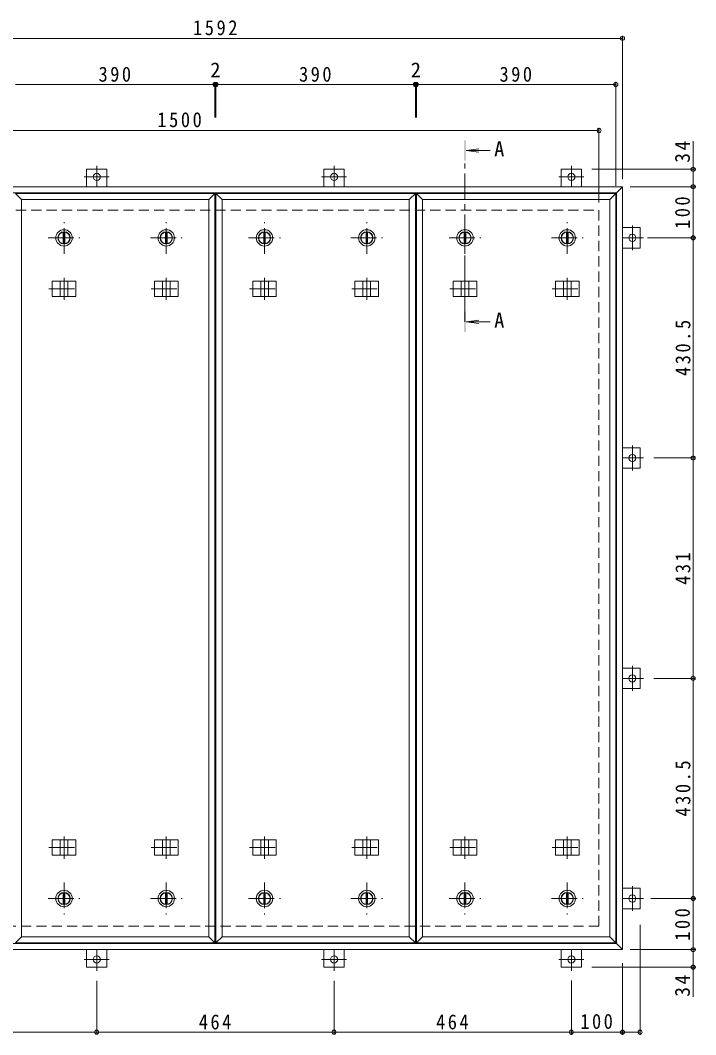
# Model space of a CAD drawing. Units: millimetres at full size, sheet at 1:10. Extents: x -2570 to 2371, y -1962 to 1582.
# Drawn here: x -1463 to -142, y -402 to 1582 of the extents above; entities that cross this region are included whole.
import ezdxf
from ezdxf.enums import TextEntityAlignment as Align

# ---------------------------------------------------------------- set-up
doc = ezdxf.new("R2010")
doc.units = ezdxf.units.MM
doc.header["$LTSCALE"] = 10
doc.header["$PDMODE"] = 32
doc.header["$PDSIZE"] = 8
doc.linetypes.add('CHAIN1', pattern=[8, 5, -1, 1, -1])
doc.linetypes.add('DASHED2', pattern=[3, 2, -1])
for name, color, linetype, lineweight in [('0-1_躯体', 2, 'DASHED2', 9), ('0-2_仕上', 4, 'Continuous', 9), ('0-3_建具', 4, 'Continuous', 9), ('0-5_寸法', 4, 'Continuous', 9), ('0-C', 2, 'Continuous', 9), ('0-E', 3, 'Continuous', 9), ('0-F', 7, 'Continuous', 9)]:
    doc.layers.add(name, color=color, linetype=linetype, lineweight=lineweight)
doc.styles.add('ＭＳ ゴシック', font='')
doc.styles.get('ＭＳ ゴシック').set_extended_font_data('MS Gothic')

msp = doc.modelspace()

# ---------------------------------------------------------------- linework, layer by layer
at = {"layer": '0-1_躯体'}
for p, q in [((-1831.46, 1210.53), (-331.46, 1210.53)), ((-331.46, 1210.53), (-331.46, -189.47)), ((-331.46, -189.47), (-1831.46, -189.47))]:
    msp.add_line(p, q, dxfattribs=at)
at = {"layer": '0-2_仕上'}
for p, q in [((-1460.46, -210.47), (-1460.46, 1231.53)), ((-1094.46, -210.47), (-1094.46, 1231.53)), ((-1082.46, -222.47), (-1082.46, 1243.53)), ((-1080.46, -222.47), (-1080.46, 1243.53)), ((-1068.46, -210.47), (-1068.46, 1231.53)), ((-702.46, -210.47), (-702.46, 1231.53)), ((-690.46, -222.47), (-690.46, 1243.53)), ((-688.46, -222.47), (-688.46, 1243.53)), ((-676.46, -210.47), (-676.46, 1231.53)), ((-310.46, -210.47), (-310.46, 1231.53)), ((-298.46, -222.47), (-298.46, 1243.53))]:
    msp.add_line(p, q, dxfattribs=at)
for points in [[(-1460.46, 1231.53), (-1472.46, 1243.53), (-1082.46, 1243.53)], [(-1460.46, 1231.53), (-1094.46, 1231.53), (-1082.46, 1243.53)], [(-1068.46, 1231.53), (-1080.46, 1243.53), (-690.46, 1243.53)], [(-1068.46, 1231.53), (-702.46, 1231.53), (-690.46, 1243.53)], [(-676.46, 1231.53), (-688.46, 1243.53), (-298.46, 1243.53)], [(-676.46, 1231.53), (-310.46, 1231.53), (-298.46, 1243.53)], [(-1460.46, -210.47), (-1472.46, -222.47), (-1082.46, -222.47)], [(-1460.46, -210.47), (-1094.46, -210.47), (-1082.46, -222.47)], [(-1068.46, -210.47), (-1080.46, -222.47), (-690.46, -222.47)], [(-1068.46, -210.47), (-702.46, -210.47), (-690.46, -222.47)], [(-676.46, -210.47), (-688.46, -222.47), (-298.46, -222.47)], [(-676.46, -210.47), (-310.46, -210.47), (-298.46, -222.47)]]:
    msp.add_lwpolyline(points, dxfattribs=at)
at = {"layer": '0-3_建具', "color": 2}
for p, q in [((-1877.46, 1256.53), (-285.46, 1256.53)), ((-297.46, 1244.53), (-285.46, 1256.53)), ((-285.46, 1256.53), (-285.46, -235.47)), ((-1865.46, 1244.53), (-297.46, 1244.53)), ((-297.46, -223.47), (-297.46, 1244.53)), ((-285.46, -235.47), (-1877.46, -235.47)), ((-297.46, -223.47), (-1865.46, -223.47)), ((-297.46, -223.47), (-285.46, -235.47))]:
    msp.add_line(p, q, dxfattribs=at)
at = {"layer": '0-3_建具'}
for p, q in [((-1400.54, 1071.53), (-1400.54, 1041.53)), ((-1400.54, 1071.53), (-1354.37, 1071.53)), ((-1384.96, 1071.53), (-1384.96, 1041.53)), ((-1369.96, 1071.53), (-1369.96, 1041.53)), ((-1354.37, 1071.53), (-1354.37, 1041.53)), ((-1200.54, 1071.53), (-1200.54, 1041.53)), ((-1200.54, 1071.53), (-1154.37, 1071.53)), ((-1184.96, 1071.53), (-1184.96, 1041.53)), ((-1169.96, 1071.53), (-1169.96, 1041.53)), ((-1154.37, 1071.53), (-1154.37, 1041.53)), ((-1008.54, 1071.53), (-1008.54, 1041.53)), ((-1008.54, 1071.53), (-962.37, 1071.53)), ((-992.96, 1071.53), (-992.96, 1041.53)), ((-977.96, 1071.53), (-977.96, 1041.53)), ((-962.37, 1071.53), (-962.37, 1041.53)), ((-808.54, 1071.53), (-808.54, 1041.53)), ((-808.54, 1071.53), (-762.37, 1071.53)), ((-792.96, 1071.53), (-792.96, 1041.53)), ((-777.96, 1071.53), (-777.96, 1041.53)), ((-762.37, 1071.53), (-762.37, 1041.53)), ((-616.54, 1071.53), (-616.54, 1041.53)), ((-616.54, 1071.53), (-570.37, 1071.53)), ((-600.96, 1071.53), (-600.96, 1041.53)), ((-585.96, 1071.53), (-585.96, 1041.53)), ((-570.37, 1071.53), (-570.37, 1041.53)), ((-416.54, 1071.53), (-416.54, 1041.53)), ((-416.54, 1071.53), (-370.37, 1071.53)), ((-400.96, 1071.53), (-400.96, 1041.53)), ((-385.96, 1071.53), (-385.96, 1041.53)), ((-370.37, 1071.53), (-370.37, 1041.53)), ((-1400.54, 1041.53), (-1354.37, 1041.53)), ((-1200.54, 1041.53), (-1154.37, 1041.53)), ((-1008.54, 1041.53), (-962.37, 1041.53)), ((-808.54, 1041.53), (-762.37, 1041.53)), ((-616.54, 1041.53), (-570.37, 1041.53)), ((-416.54, 1041.53), (-370.37, 1041.53)), ((-1400.54, -50.47), (-1400.54, -20.47)), ((-1400.54, -20.47), (-1354.37, -20.47)), ((-1384.96, -50.47), (-1384.96, -20.47)), ((-1369.96, -50.47), (-1369.96, -20.47)), ((-1354.37, -50.47), (-1354.37, -20.47)), ((-1200.54, -50.47), (-1200.54, -20.47)), ((-1200.54, -20.47), (-1154.37, -20.47)), ((-1184.96, -50.47), (-1184.96, -20.47)), ((-1169.96, -50.47), (-1169.96, -20.47)), ((-1154.37, -50.47), (-1154.37, -20.47)), ((-1008.54, -50.47), (-1008.54, -20.47)), ((-1008.54, -20.47), (-962.37, -20.47)), ((-992.96, -50.47), (-992.96, -20.47)), ((-977.96, -50.47), (-977.96, -20.47)), ((-962.37, -50.47), (-962.37, -20.47)), ((-808.54, -50.47), (-808.54, -20.47)), ((-808.54, -20.47), (-762.37, -20.47)), ((-792.96, -50.47), (-792.96, -20.47)), ((-777.96, -50.47), (-777.96, -20.47)), ((-762.37, -50.47), (-762.37, -20.47)), ((-616.54, -50.47), (-616.54, -20.47)), ((-616.54, -20.47), (-570.37, -20.47)), ((-600.96, -50.47), (-600.96, -20.47)), ((-585.96, -50.47), (-585.96, -20.47)), ((-570.37, -50.47), (-570.37, -20.47)), ((-416.54, -50.47), (-416.54, -20.47)), ((-416.54, -20.47), (-370.37, -20.47)), ((-400.96, -50.47), (-400.96, -20.47)), ((-385.96, -50.47), (-385.96, -20.47)), ((-370.37, -50.47), (-370.37, -20.47)), ((-1400.54, -50.47), (-1354.37, -50.47)), ((-1200.54, -50.47), (-1154.37, -50.47)), ((-1008.54, -50.47), (-962.37, -50.47)), ((-808.54, -50.47), (-762.37, -50.47)), ((-616.54, -50.47), (-570.37, -50.47)), ((-416.54, -50.47), (-370.37, -50.47))]:
    msp.add_line(p, q, dxfattribs=at)
at = {"layer": '0-3_建具', "linetype": 'CHAIN1'}
for p, q in [((-1377.46, 1078.65), (-1377.46, 1035.41)), ((-1177.46, 1078.65), (-1177.46, 1035.41)), ((-985.46, 1078.65), (-985.46, 1035.41)), ((-785.46, 1078.65), (-785.46, 1035.41)), ((-593.46, 1078.65), (-593.46, 1035.41)), ((-393.46, 1078.65), (-393.46, 1035.41)), ((-1406.87, 1056.53), (-1348.05, 1056.53)), ((-1206.87, 1056.53), (-1148.05, 1056.53)), ((-1014.87, 1056.53), (-956.05, 1056.53)), ((-814.87, 1056.53), (-756.05, 1056.53)), ((-622.87, 1056.53), (-564.05, 1056.53)), ((-422.87, 1056.53), (-364.05, 1056.53)), ((-1377.46, -57.59), (-1377.46, -14.35)), ((-1177.46, -57.59), (-1177.46, -14.35)), ((-985.46, -57.59), (-985.46, -14.35)), ((-785.46, -57.59), (-785.46, -14.35)), ((-593.46, -57.59), (-593.46, -14.35)), ((-393.46, -57.59), (-393.46, -14.35)), ((-1406.87, -35.47), (-1348.05, -35.47)), ((-1206.87, -35.47), (-1148.05, -35.47)), ((-1014.87, -35.47), (-956.05, -35.47)), ((-814.87, -35.47), (-756.05, -35.47)), ((-622.87, -35.47), (-564.05, -35.47)), ((-422.87, -35.47), (-364.05, -35.47))]:
    msp.add_line(p, q, dxfattribs=at)
at = {"layer": '0-5_寸法'}
for p, q in [((-591.46, 1327.35), (-566.67, 1330.61)), ((-591.46, 1327.35), (-566.67, 1324.09)), ((-591.46, 1327.35), (-543.99, 1327.35)), ((-591.46, 992.22), (-566.67, 995.49)), ((-591.46, 992.22), (-566.67, 988.96)), ((-591.46, 992.22), (-543.99, 992.22))]:
    msp.add_line(p, q, dxfattribs=at)
at = {"layer": '0-5_寸法', "linetype": 'CHAIN1'}
msp.add_line((-593.46, 992.22), (-593.46, 1307.35), dxfattribs=at)
at = {"layer": '0-5_寸法'}
for points in [[(-591.46, 1347.35), (-595.46, 1347.35), (-591.46, 1307.35), (-595.46, 1307.35)], [(-591.46, 972.22), (-595.46, 972.22), (-591.46, 1012.22), (-595.46, 1012.22)]]:
    msp.add_solid(points, dxfattribs=at)
at = {"layer": '0-C', "linetype": 'CHAIN1'}
for p, q in [((-1377.46, 1125.53), (-1377.46, 1187.53)), ((-1177.46, 1125.53), (-1177.46, 1187.53)), ((-985.46, 1125.53), (-985.46, 1187.53)), ((-785.46, 1125.53), (-785.46, 1187.53)), ((-593.46, 1125.53), (-593.46, 1187.53)), ((-393.46, 1125.53), (-393.46, 1187.53)), ((-1408.46, 1156.53), (-1346.46, 1156.53)), ((-1208.46, 1156.53), (-1146.46, 1156.53)), ((-1016.46, 1156.53), (-954.46, 1156.53)), ((-816.46, 1156.53), (-754.46, 1156.53)), ((-624.46, 1156.53), (-562.46, 1156.53)), ((-424.46, 1156.53), (-362.46, 1156.53)), ((-1377.46, -104.47), (-1377.46, -166.47)), ((-1177.46, -104.47), (-1177.46, -166.47)), ((-985.46, -104.47), (-985.46, -166.47)), ((-785.46, -104.47), (-785.46, -166.47)), ((-593.46, -104.47), (-593.46, -166.47)), ((-393.46, -104.47), (-393.46, -166.47)), ((-1408.46, -135.47), (-1346.46, -135.47)), ((-1208.46, -135.47), (-1146.46, -135.47)), ((-1016.46, -135.47), (-954.46, -135.47)), ((-816.46, -135.47), (-754.46, -135.47)), ((-624.46, -135.47), (-562.46, -135.47)), ((-424.46, -135.47), (-362.46, -135.47))]:
    msp.add_line(p, q, dxfattribs=at)
at = {"layer": '0-C'}
for p, q in [((-1378.96, 1167.93), (-1378.96, 1145.13)), ((-1375.96, 1167.93), (-1375.96, 1145.13)), ((-1178.96, 1167.93), (-1178.96, 1145.13)), ((-1175.96, 1167.93), (-1175.96, 1145.13)), ((-986.96, 1167.93), (-986.96, 1145.13)), ((-983.96, 1167.93), (-983.96, 1145.13)), ((-786.96, 1167.93), (-786.96, 1145.13)), ((-783.96, 1167.93), (-783.96, 1145.13)), ((-594.96, 1167.93), (-594.96, 1145.13)), ((-591.96, 1167.93), (-591.96, 1145.13)), ((-394.96, 1167.93), (-394.96, 1145.13)), ((-391.96, 1167.93), (-391.96, 1145.13)), ((-1378.96, -146.87), (-1378.96, -124.07)), ((-1375.96, -146.87), (-1375.96, -124.07)), ((-1178.96, -146.87), (-1178.96, -124.07)), ((-1175.96, -146.87), (-1175.96, -124.07)), ((-986.96, -146.87), (-986.96, -124.07)), ((-983.96, -146.87), (-983.96, -124.07)), ((-786.96, -146.87), (-786.96, -124.07)), ((-783.96, -146.87), (-783.96, -124.07)), ((-594.96, -146.87), (-594.96, -124.07)), ((-591.96, -146.87), (-591.96, -124.07)), ((-394.96, -146.87), (-394.96, -124.07)), ((-391.96, -146.87), (-391.96, -124.07))]:
    msp.add_line(p, q, dxfattribs=at)
for centre, radius in [((-1377.46, 1156.53), 16), ((-1177.46, 1156.53), 16), ((-985.46, 1156.53), 16), ((-785.46, 1156.53), 16), ((-593.46, 1156.53), 16), ((-393.46, 1156.53), 16), ((-1377.46, 1156.53), 12), ((-1377.46, 1156.53), 11.5), ((-1177.46, 1156.53), 12), ((-1177.46, 1156.53), 11.5), ((-985.46, 1156.53), 12), ((-985.46, 1156.53), 11.5), ((-785.46, 1156.53), 12), ((-785.46, 1156.53), 11.5), ((-593.46, 1156.53), 12), ((-593.46, 1156.53), 11.5), ((-393.46, 1156.53), 12), ((-393.46, 1156.53), 11.5), ((-1377.46, -135.47), 16), ((-1377.46, -135.47), 12), ((-1377.46, -135.47), 11.5), ((-1177.46, -135.47), 16), ((-1177.46, -135.47), 12), ((-1177.46, -135.47), 11.5), ((-985.46, -135.47), 16), ((-985.46, -135.47), 12), ((-985.46, -135.47), 11.5), ((-785.46, -135.47), 16), ((-785.46, -135.47), 12), ((-785.46, -135.47), 11.5), ((-593.46, -135.47), 16), ((-593.46, -135.47), 12), ((-593.46, -135.47), 11.5), ((-393.46, -135.47), 16), ((-393.46, -135.47), 12), ((-393.46, -135.47), 11.5)]:
    msp.add_circle(centre, radius, dxfattribs=at)
at = {"layer": '0-E'}
for p, q in [((-1333.46, 1290.73), (-1293.46, 1290.73)), ((-1333.46, 1290.73), (-1333.46, 1256.53)), ((-1293.46, 1290.73), (-1293.46, 1256.53)), ((-869.46, 1290.73), (-829.46, 1290.73)), ((-869.46, 1290.73), (-869.46, 1256.53)), ((-829.46, 1290.73), (-829.46, 1256.53)), ((-405.46, 1290.73), (-365.46, 1290.73)), ((-405.46, 1290.73), (-405.46, 1256.53)), ((-365.46, 1290.73), (-365.46, 1256.53)), ((-251.26, 1176.53), (-285.46, 1176.53)), ((-251.26, 1176.53), (-251.26, 1136.53)), ((-251.26, 1136.53), (-285.46, 1136.53)), ((-251.26, 746.03), (-285.46, 746.03)), ((-251.26, 746.03), (-251.26, 706.03)), ((-251.26, 706.03), (-285.46, 706.03)), ((-251.26, 315.03), (-285.46, 315.03)), ((-251.26, 315.03), (-251.26, 275.03)), ((-251.26, 275.03), (-285.46, 275.03)), ((-251.26, -115.47), (-285.46, -115.47)), ((-251.26, -115.47), (-251.26, -155.47)), ((-251.26, -155.47), (-285.46, -155.47)), ((-1333.46, -269.67), (-1333.46, -235.47)), ((-1293.46, -269.67), (-1293.46, -235.47)), ((-869.46, -269.67), (-869.46, -235.47)), ((-829.46, -269.67), (-829.46, -235.47)), ((-405.46, -269.67), (-405.46, -235.47)), ((-365.46, -269.67), (-365.46, -235.47)), ((-1293.46, -269.67), (-1333.46, -269.67)), ((-829.46, -269.67), (-869.46, -269.67)), ((-365.46, -269.67), (-405.46, -269.67))]:
    msp.add_line(p, q, dxfattribs=at)
at = {"layer": '0-E', "linetype": 'CHAIN1'}
for p, q in [((-1313.46, 1297.71), (-1313.46, 1256.53)), ((-849.46, 1297.71), (-849.46, 1256.53)), ((-385.46, 1297.71), (-385.46, 1256.53)), ((-1289.08, 1275.73), (-1337.83, 1275.73)), ((-825.08, 1275.73), (-873.83, 1275.73)), ((-361.08, 1275.73), (-409.83, 1275.73)), ((-266.26, 1132.16), (-266.26, 1180.91)), ((-244.28, 1156.53), (-285.46, 1156.53)), ((-266.26, 701.66), (-266.26, 750.41)), ((-244.28, 726.03), (-285.46, 726.03)), ((-266.26, 270.65), (-266.26, 319.41)), ((-244.28, 295.03), (-285.46, 295.03)), ((-266.26, -159.85), (-266.26, -111.09)), ((-244.28, -135.47), (-285.46, -135.47)), ((-1313.46, -276.64), (-1313.46, -235.47)), ((-849.46, -276.64), (-849.46, -235.47)), ((-385.46, -276.64), (-385.46, -235.47)), ((-1337.83, -254.67), (-1289.08, -254.67)), ((-873.83, -254.67), (-825.08, -254.67)), ((-409.83, -254.67), (-361.08, -254.67))]:
    msp.add_line(p, q, dxfattribs=at)
at = {"layer": '0-E'}
for centre in [(-1313.46, 1275.73), (-849.46, 1275.73), (-385.46, 1275.73), (-266.26, 1156.53), (-266.26, 726.03), (-266.26, 295.03), (-266.26, -135.47), (-1313.46, -254.67), (-849.46, -254.67), (-385.46, -254.67)]:
    msp.add_circle(centre, 7, dxfattribs=at)
at = {"layer": '0-F'}
for p, q in [((-285.46, 1271.53), (-285.46, 1551.53)), ((-1877.46, 1546.53), (-285.46, 1546.53)), ((-1472.46, 1456.53), (-1082.46, 1456.53)), ((-1082.46, 1459.53), (-1082.46, 1391.73)), ((-1082.46, 1456.53), (-1080.46, 1456.53)), ((-1080.46, 1459.53), (-1080.46, 1391.73)), ((-1080.46, 1456.53), (-690.46, 1456.53)), ((-690.46, 1459.53), (-690.46, 1391.73)), ((-690.46, 1456.53), (-688.46, 1456.53)), ((-688.46, 1459.53), (-688.46, 1391.73)), ((-688.46, 1456.53), (-298.46, 1456.53)), ((-298.46, 1258.53), (-298.46, 1461.53)), ((-331.46, 1225.53), (-331.46, 1371.53)), ((-1831.46, 1366.53), (-331.46, 1366.53)), ((-147.37, 1290.73), (-147.37, 1345.91)), ((-142.37, 1290.73), (-345.46, 1290.73)), ((-147.37, 1256.53), (-147.37, 1290.73)), ((-270.46, 1256.53), (-142.37, 1256.53)), ((-147.37, 1156.53), (-147.37, 1256.53)), ((-236.53, 1156.53), (-142.37, 1156.53)), ((-147.37, 726.03), (-147.37, 1156.53)), ((-144.37, 726.03), (-224.28, 726.03)), ((-147.37, 295.03), (-147.37, 726.03)), ((-144.37, 295.03), (-224.28, 295.03)), ((-147.37, -135.47), (-147.37, 295.03)), ((-229.94, -135.47), (-142.37, -135.47)), ((-147.37, -235.47), (-147.37, -135.47)), ((-251.26, -401.83), (-251.26, -186.68)), ((-270.46, -235.47), (-142.37, -235.47)), ((-147.37, -235.47), (-147.37, -269.67)), ((-142.37, -269.67), (-345.46, -269.67)), ((-285.46, -261.68), (-285.45, -401.83)), ((-147.37, -269.67), (-147.37, -327.62)), ((-1313.46, -399.83), (-1313.46, -296.64)), ((-849.46, -399.83), (-849.46, -296.64)), ((-385.46, -295.61), (-385.45, -401.83)), ((-1777.46, -396.83), (-1313.46, -396.83)), ((-1313.46, -396.83), (-849.46, -396.83)), ((-849.46, -396.83), (-385.45, -396.83)), ((-385.45, -396.83), (-285.45, -396.83)), ((-285.45, -396.83), (-251.26, -396.83))]:
    msp.add_line(p, q, dxfattribs=at)
for p in [(-285.46, 1546.53), (-1082.46, 1456.53), (-1080.46, 1456.53), (-690.46, 1456.53), (-688.46, 1456.53), (-298.46, 1456.53), (-331.46, 1366.53), (-147.37, 1290.73), (-147.37, 1256.53), (-147.37, 1156.53), (-147.37, 726.03), (-147.37, 295.03), (-147.37, -135.47), (-147.37, -235.47), (-147.37, -269.67), (-1313.46, -396.83), (-849.46, -396.83), (-385.45, -396.83), (-285.45, -396.83), (-251.26, -396.83)]:
    msp.add_point(p, dxfattribs=at)

# ---------------------------------------------------------------- texts
at = {"layer": '0-5_寸法', "color": 2, "style": 'ＭＳ ゴシック'}
for p in [(-536.43, 1306.95), (-536.43, 971.83)]:
    msp.add_text('A', height=29.33, dxfattribs=at).set_placement(p, align=Align.BOTTOM_LEFT)
at = {"layer": '0-F', "color": 2, "style": 'ＭＳ ゴシック'}
for p in [(-1091.46, 1461.53), (-699.46, 1461.53)]:
    msp.add_text('2', height=29.33, dxfattribs=at).set_placement(p, align=Align.BOTTOM_LEFT)
at = {"layer": '0-F', "color": 2, "char_height": 29.33, "attachment_point": 7, "style": 'ＭＳ ゴシック'}
for s, insert in [('\\T1.28;\\W0.9;1592', (-1125.21, 1552.53)), ('\\T1.27;\\W0.9;390', (-1309.96, 1461.53)), ('\\T1.27;\\W0.9;390', (-917.96, 1461.53)), ('\\T1.27;\\W0.9;390', (-525.96, 1461.53)), ('\\T1.28;\\W0.9;1500', (-1194.96, 1372.53)), ('\\T1.27;\\W0.9;464', (-1113.96, -391.83)), ('\\T1.27;\\W0.9;464', (-649.96, -391.83)), ('\\T1.27;\\W0.9;100', (-367.95, -390.83))]:
    msp.add_mtext(s, dxfattribs=dict(at, insert=insert))
at = {"layer": '0-F', "color": 2, "char_height": 29.33, "attachment_point": 7, "rotation": 90, "style": 'ＭＳ ゴシック'}
for s, insert in [('\\T1.27;\\W0.95;34', (-153.37, 1303.41)), ('\\T1.27;\\W0.9;100', (-153.37, 1174.03)), ('\\T1.28;\\W0.9;430.5', (-152.37, 886.28)), ('\\T1.27;\\W0.9;431', (-152.37, 478.03)), ('\\T1.28;\\W0.9;430.5', (-152.37, 24.78)), ('\\T1.27;\\W0.9;100', (-153.37, -217.97)), ('\\T1.27;\\W0.95;34', (-153.37, -327.62))]:
    msp.add_mtext(s, dxfattribs=dict(at, insert=insert))

doc.saveas('drawing.dxf')
